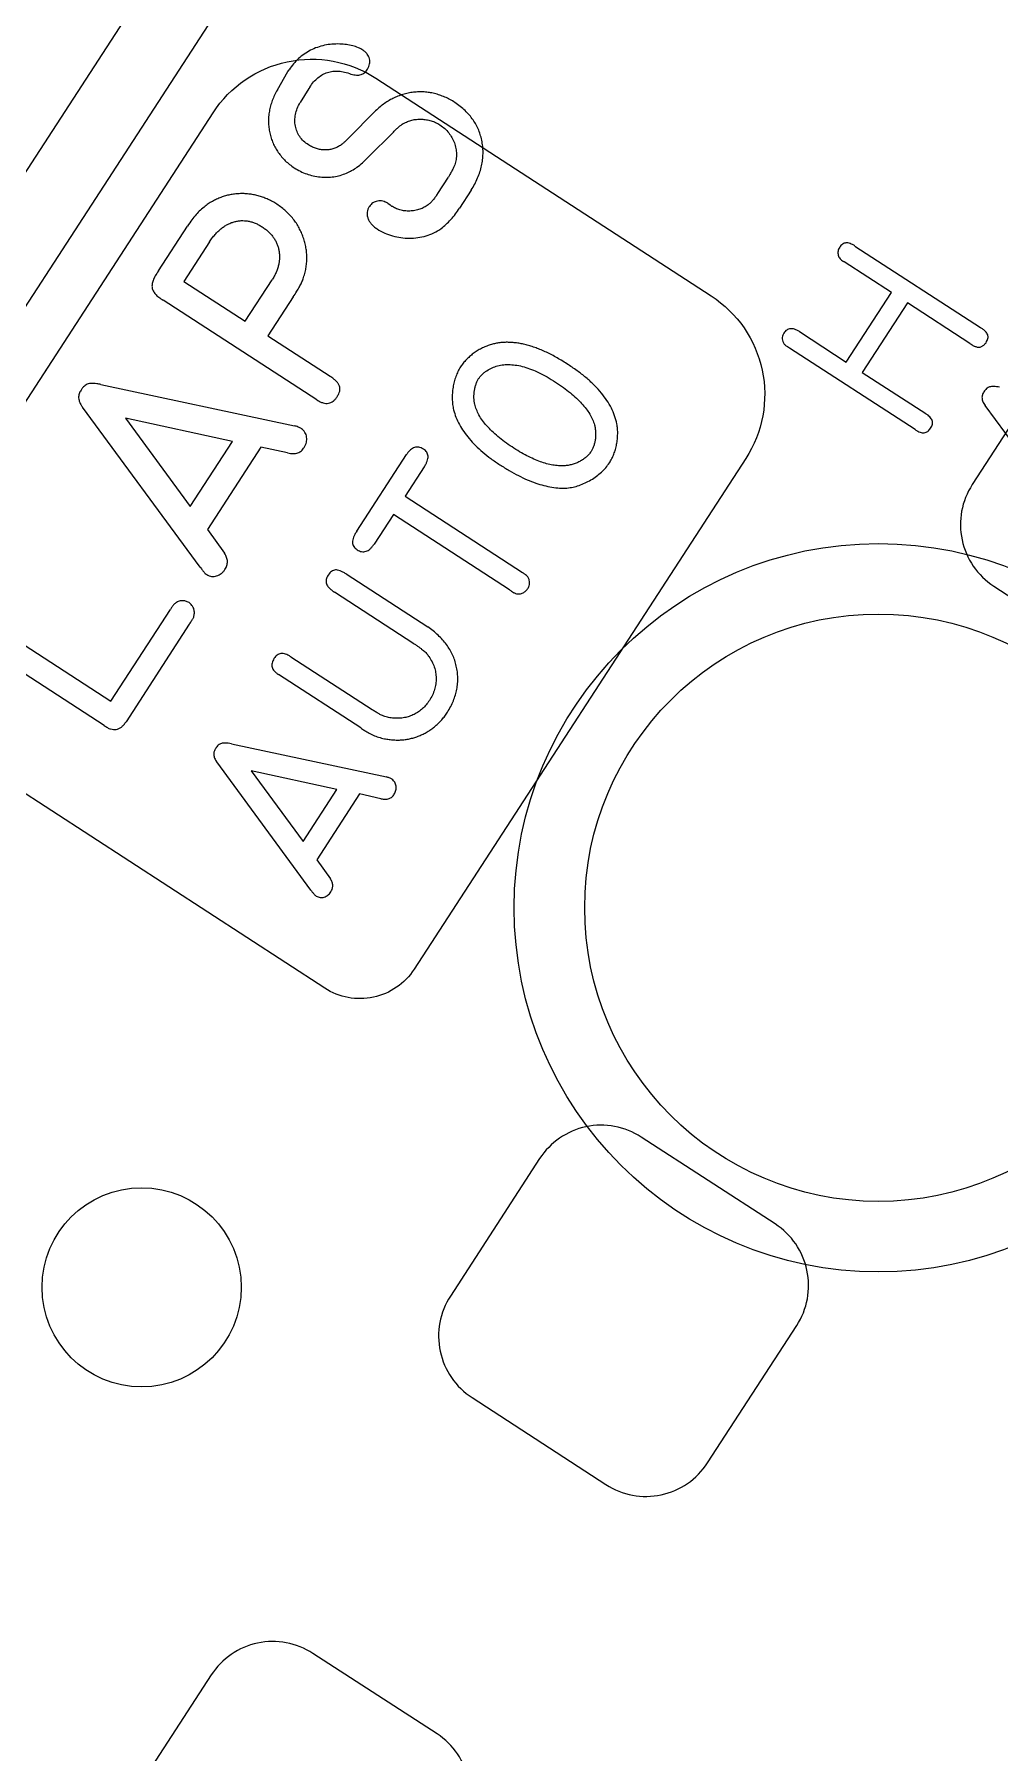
# Model space of a CAD drawing. Header units: millimetres. Extents: x -219 to 14, y 168 to 388.
# Drawn here: x -126.39 to -105.52, y 279.26 to 316.41 of the extents above; entities that cross this region are included whole.
import ezdxf

# ---------------------------------------------------------------- set-up
doc = ezdxf.new("R2010")
doc.units = ezdxf.units.MM
doc.layers.get('0').update_dxf_attribs({"linetype": 'CONTINUOUS'})

msp = doc.modelspace()

# ---------------------------------------------------------------- linework, layer by layer
for p, q in [((-121.139, 315.218), (-120.909, 315.614)), ((-120.909, 315.614), (-120.885, 315.648)), ((-120.458, 315.244), (-120.645, 314.942)), ((-120.438, 315.274), (-120.458, 315.244)), ((-119.588, 314.185), (-119.038, 314.742)), ((-118.629, 314.303), (-119.181, 313.752)), ((-117.673, 312.975), (-117.442, 313.33)), ((-116.947, 313.046), (-117.198, 312.659)), ((-118.751, 312.761), (-118.703, 312.729)), ((-123.711, 311.298), (-123.082, 312.266)), ((-122.605, 311.931), (-123.161, 311.074)), ((-108.651, 311.838), (-105.936, 310.074)), ((-108.887, 311.498), (-108.897, 311.504)), ((-107.863, 310.833), (-108.887, 311.498)), ((-123.161, 311.074), (-121.832, 310.211)), ((-121.832, 310.211), (-121.253, 311.104)), ((-120.282, 308.51), (-123.608, 310.668)), ((-120.795, 310.738), (-121.343, 309.894)), ((-108.84, 309.329), (-107.863, 310.833)), ((-107.516, 310.608), (-108.493, 309.104)), ((-106.166, 309.731), (-107.516, 310.608)), ((-121.343, 309.894), (-120, 309.021)), ((-109.853, 309.987), (-108.84, 309.329)), ((-107.348, 307.868), (-110.069, 309.633)), ((-117.178, 309.226), (-117.178, 309.225)), ((-108.493, 309.104), (-107.123, 308.214)), ((-124.958, 308.846), (-120.769, 307.952)), ((-116.787, 308.972), (-116.787, 308.971)), ((-103.806, 305.624), (-105.839, 308.392)), ((-122.811, 304.897), (-125.353, 308.357)), ((-121.493, 307.492), (-122.652, 305.707)), ((-120.917, 307.364), (-121.493, 307.492)), ((-119.424, 305.67), (-118.345, 307.331)), ((-117.963, 307.064), (-118.377, 306.426)), ((-118.377, 306.426), (-115.842, 304.78)), ((-118.631, 306.035), (-119.048, 305.392)), ((-116.12, 304.404), (-118.631, 306.035)), ((-122.652, 305.707), (-122.282, 305.196)), ((-119.653, 304.749), (-117.889, 303.602)), ((-118.186, 303.24), (-119.907, 304.356)), ((-127.999, 304.112), (-124.739, 301.996)), ((-124.739, 301.996), (-123.449, 303.982)), ((-124.88, 301.47), (-128.281, 303.678)), ((-123.042, 303.66), (-124.41, 301.552)), ((-120.851, 302.957), (-119.091, 301.815)), ((-119.336, 301.417), (-121.114, 302.571)), ((-122.133, 301.074), (-118.781, 300.358)), ((-120.415, 297.914), (-122.448, 300.683)), ((-119.361, 299.991), (-120.288, 298.563)), ((-118.9, 299.888), (-119.361, 299.991)), ((-120.288, 298.563), (-119.992, 298.154))]:
    msp.add_line(p, q)
for points in [[(-68.916, 253.003), (-51.637, 279.616, 0.414214), (-51.861, 280.67), (-60.542, 286.307, -0.414214), (-62.036, 293.334), (-48.626, 313.987, -0.334226), (-42.887, 316.081), (-25.874, 310.906, -0.128396), (-23.687, 309.562), (-1.478, 286.414, 0.524399), (-0.24, 286.614), (14.326, 317.158, 0.376373), (14.053, 318.126), (-5.672, 330.933, -0.404795), (-6.66, 335.239, 0.404795), (-6.897, 336.272), (-86.68, 388.075, 0.414214), (-87.734, 387.851), (-99.007, 370.489, 0.414214), (-98.783, 369.435), (-97.025, 368.294, -0.414214), (-95.531, 361.266), (-163.24, 256.987, 0.414214)], [(-160.595, 258.147), (-81.059, 380.64, -0.414214), (-78.863, 381.107), (-32.262, 350.849)]]:
    msp.add_lwpolyline(points, format="xyb")
for points in [[(-120.114, 295.791), (-129.391, 301.815, -0.414214), (-129.765, 303.572), (-122.526, 314.72, -0.414214), (-119.012, 315.468), (-111.759, 310.758, -0.414214), (-111.012, 307.244), (-118.182, 296.202, -0.414214)], [(-97.931, 307.578, 0.414214), (-98.398, 309.774), (-101.082, 311.517, 0.414214), (-103.278, 311.05), (-106.116, 306.68, 0.414214), (-105.649, 304.484), (-102.965, 302.741, 0.414214), (-100.769, 303.208)], [(-114.035, 285.059, 0.414214), (-111.839, 285.526), (-109.91, 288.497, 0.414214), (-110.377, 290.693), (-113.272, 292.573, 0.414214), (-115.468, 292.106), (-117.397, 289.135, 0.414214), (-116.93, 286.939)], [(-117.221, 277.471, 0.414214), (-117.687, 279.667), (-120.371, 281.409, 0.414214), (-122.567, 280.943), (-125.92, 275.779, 0.414214), (-125.453, 273.583), (-122.769, 271.84, 0.414214), (-120.574, 272.307)]]:
    msp.add_lwpolyline(points, format="xyb", close=True)
for points in [[(-124.424, 308.118), (-123.021, 306.209), (-122.109, 307.613)], [(-121.706, 300.491), (-120.583, 298.964), (-119.854, 300.088)]]:
    msp.add_lwpolyline(points, close=True)
for centre, radius in [((-108.145, 297.531), 7.874), ((-108.145, 297.531), 6.35), ((-124.073, 289.324), 2.153), ((-124.073, 289.324), 2.153)]:
    msp.add_circle(centre, radius)
for points, knots in [([(-119.79, 316.206), (-119.846, 316.206), (-119.957, 316.207), (-120.12, 316.182), (-120.275, 316.137), (-120.422, 316.073), (-120.559, 315.99), (-120.683, 315.892), (-120.794, 315.778), (-120.855, 315.692), (-120.885, 315.648)], [0, 0, 0, 0, 0.131003, 0.257622, 0.382066, 0.507094, 0.631272, 0.753387, 0.87528, 1, 1, 1, 1]), ([(-119.288, 316.074), (-119.321, 316.093), (-119.391, 316.132), (-119.513, 316.169), (-119.648, 316.197), (-119.742, 316.203), (-119.79, 316.206)], [0, 0, 0, 0, 0.214499, 0.459554, 0.724968, 1, 1, 1, 1]), ([(-119.189, 315.664), (-119.179, 315.682), (-119.159, 315.716), (-119.142, 315.773), (-119.138, 315.83), (-119.146, 315.887), (-119.164, 315.941), (-119.196, 315.991), (-119.237, 316.037), (-119.271, 316.061), (-119.288, 316.074)], [0, 0, 0, 0, 0.13088, 0.253124, 0.37161, 0.491676, 0.612369, 0.734709, 0.86264, 1, 1, 1, 1]), ([(-120.438, 315.274), (-120.411, 315.312), (-120.36, 315.386), (-120.266, 315.477), (-120.165, 315.548), (-120.055, 315.596), (-119.937, 315.619), (-119.812, 315.622), (-119.68, 315.602), (-119.593, 315.572), (-119.547, 315.557)], [0, 0, 0, 0, 0.136644, 0.262932, 0.380987, 0.495106, 0.610496, 0.730734, 0.859322, 1, 1, 1, 1]), ([(-119.547, 315.557), (-119.527, 315.552), (-119.488, 315.541), (-119.431, 315.533), (-119.379, 315.534), (-119.331, 315.543), (-119.288, 315.561), (-119.249, 315.586), (-119.215, 315.622), (-119.198, 315.649), (-119.189, 315.664)], [0, 0, 0, 0, 0.154021, 0.293256, 0.417897, 0.536847, 0.646879, 0.75929, 0.876961, 1, 1, 1, 1]), ([(-121.139, 315.218), (-121.16, 315.179), (-121.2, 315.104), (-121.249, 314.986), (-121.287, 314.869), (-121.314, 314.752), (-121.329, 314.635), (-121.331, 314.518), (-121.324, 314.401), (-121.304, 314.285), (-121.274, 314.171), (-121.233, 314.062), (-121.181, 313.959), (-121.121, 313.86), (-121.048, 313.768), (-120.968, 313.68), (-120.875, 313.6), (-120.808, 313.551), (-120.774, 313.527)], [0, 0, 0, 0, 0.0683814, 0.1342326, 0.198524, 0.2606935, 0.3219991, 0.3830705, 0.4438973, 0.5056688, 0.5670796, 0.6275874, 0.6873682, 0.747729, 0.8083504, 0.870166, 0.934001, 1, 1, 1, 1]), ([(-117.3, 314.943), (-117.336, 314.964), (-117.407, 315.007), (-117.517, 315.06), (-117.628, 315.102), (-117.74, 315.137), (-117.853, 315.157), (-117.967, 315.171), (-118.083, 315.172), (-118.198, 315.164), (-118.313, 315.145), (-118.425, 315.118), (-118.535, 315.079), (-118.642, 315.032), (-118.746, 314.973), (-118.847, 314.906), (-118.945, 314.829), (-119.007, 314.771), (-119.038, 314.742)], [0, 0, 0, 0, 0.0659948, 0.1302618, 0.1926762, 0.254053, 0.3141514, 0.3745575, 0.4352648, 0.4962097, 0.5574126, 0.6181872, 0.6790314, 0.7407757, 0.8031316, 0.8667687, 0.9323776, 1, 1, 1, 1]), ([(-120.467, 314.024), (-120.503, 314.051), (-120.574, 314.102), (-120.657, 314.201), (-120.719, 314.31), (-120.753, 314.431), (-120.766, 314.557), (-120.75, 314.686), (-120.712, 314.817), (-120.668, 314.9), (-120.645, 314.942)], [0, 0, 0, 0, 0.129699, 0.250963, 0.369076, 0.488549, 0.609183, 0.731673, 0.861054, 1, 1, 1, 1]), ([(-116.947, 313.046), (-116.921, 313.09), (-116.871, 313.175), (-116.809, 313.307), (-116.759, 313.439), (-116.723, 313.571), (-116.701, 313.702), (-116.69, 313.833), (-116.694, 313.964), (-116.712, 314.093), (-116.741, 314.22), (-116.784, 314.342), (-116.838, 314.457), (-116.907, 314.566), (-116.986, 314.67), (-117.079, 314.767), (-117.183, 314.86), (-117.261, 314.915), (-117.3, 314.943)], [0, 0, 0, 0, 0.070174, 0.1378, 0.202503, 0.265936, 0.327039, 0.387659, 0.447782, 0.508464, 0.568977, 0.627924, 0.687027, 0.746353, 0.806335, 0.868473, 0.932872, 1, 1, 1, 1]), ([(-118.629, 314.303), (-118.609, 314.323), (-118.572, 314.361), (-118.517, 314.412), (-118.467, 314.452), (-118.433, 314.475), (-118.417, 314.485)], [0, 0, 0, 0, 0.3024107, 0.5681226, 0.8006313, 1, 1, 1, 1]), ([(-118.417, 314.485), (-118.387, 314.5), (-118.327, 314.531), (-118.229, 314.563), (-118.127, 314.579), (-118.022, 314.583), (-117.917, 314.572), (-117.814, 314.549), (-117.715, 314.511), (-117.654, 314.475), (-117.623, 314.457)], [0, 0, 0, 0, 0.12257, 0.244174, 0.366966, 0.493233, 0.620313, 0.746003, 0.871694, 1, 1, 1, 1]), ([(-117.623, 314.457), (-117.588, 314.432), (-117.519, 314.381), (-117.433, 314.287), (-117.362, 314.183), (-117.31, 314.069), (-117.276, 313.95), (-117.264, 313.83), (-117.271, 313.71), (-117.293, 313.633), (-117.304, 313.594)], [0, 0, 0, 0, 0.131369, 0.258837, 0.384038, 0.511975, 0.637825, 0.758189, 0.87814, 1, 1, 1, 1]), ([(-119.777, 314.012), (-119.803, 313.997), (-119.853, 313.967), (-119.937, 313.936), (-120.024, 313.918), (-120.115, 313.913), (-120.207, 313.921), (-120.296, 313.943), (-120.384, 313.975), (-120.439, 314.007), (-120.467, 314.024)], [0, 0, 0, 0, 0.121612, 0.242447, 0.362945, 0.488851, 0.614853, 0.740468, 0.867254, 1, 1, 1, 1]), ([(-119.588, 314.185), (-119.606, 314.167), (-119.64, 314.132), (-119.689, 314.084), (-119.734, 314.045), (-119.764, 314.022), (-119.777, 314.012)], [0, 0, 0, 0, 0.302919, 0.569251, 0.801778, 1, 1, 1, 1]), ([(-119.645, 313.414), (-119.607, 313.432), (-119.528, 313.468), (-119.412, 313.543), (-119.295, 313.639), (-119.22, 313.713), (-119.181, 313.752)], [0, 0, 0, 0, 0.216027, 0.452166, 0.713427, 1, 1, 1, 1]), ([(-117.304, 313.594), (-117.313, 313.575), (-117.332, 313.53), (-117.368, 313.461), (-117.403, 313.392), (-117.43, 313.349), (-117.442, 313.33)], [0, 0, 0, 0, 0.212682, 0.493091, 0.776251, 1, 1, 1, 1]), ([(-120.774, 313.527), (-120.73, 313.501), (-120.644, 313.451), (-120.506, 313.393), (-120.362, 313.353), (-120.214, 313.329), (-120.066, 313.323), (-119.92, 313.334), (-119.779, 313.362), (-119.689, 313.397), (-119.645, 313.414)], [0, 0, 0, 0, 0.127451, 0.254033, 0.379918, 0.507431, 0.633941, 0.756921, 0.878241, 1, 1, 1, 1]), ([(-121.147, 312.741), (-121.178, 312.76), (-121.239, 312.799), (-121.336, 312.845), (-121.432, 312.887), (-121.531, 312.918), (-121.63, 312.945), (-121.732, 312.96), (-121.834, 312.971), (-121.937, 312.971), (-122.039, 312.965), (-122.14, 312.951), (-122.238, 312.93), (-122.335, 312.899), (-122.429, 312.862), (-122.521, 312.816), (-122.612, 312.764), (-122.669, 312.723), (-122.698, 312.702)], [0, 0, 0, 0, 0.066387, 0.13068, 0.194288, 0.256552, 0.318704, 0.380335, 0.4419, 0.504337, 0.566835, 0.627495, 0.688435, 0.749641, 0.810544, 0.872535, 0.935755, 1, 1, 1, 1]), ([(-117.673, 312.975), (-117.689, 312.95), (-117.718, 312.904), (-117.766, 312.841), (-117.809, 312.789), (-117.84, 312.76), (-117.854, 312.747)], [0, 0, 0, 0, 0.30469, 0.56826, 0.801829, 1, 1, 1, 1]), ([(-122.698, 312.702), (-122.733, 312.674), (-122.803, 312.617), (-122.9, 312.519), (-122.992, 312.401), (-123.05, 312.313), (-123.082, 312.266)], [0, 0, 0, 0, 0.233429, 0.461202, 0.708246, 1, 1, 1, 1]), ([(-120.581, 311.13), (-120.569, 311.168), (-120.545, 311.242), (-120.52, 311.354), (-120.505, 311.467), (-120.499, 311.579), (-120.505, 311.69), (-120.519, 311.802), (-120.542, 311.912), (-120.576, 312.022), (-120.619, 312.129), (-120.669, 312.232), (-120.727, 312.33), (-120.795, 312.423), (-120.871, 312.51), (-120.955, 312.593), (-121.046, 312.671), (-121.113, 312.718), (-121.147, 312.741)], [0, 0, 0, 0, 0.063812, 0.126203, 0.18775, 0.248413, 0.308698, 0.369177, 0.430621, 0.493096, 0.555841, 0.617552, 0.679581, 0.741648, 0.804235, 0.867923, 0.933075, 1, 1, 1, 1]), ([(-119.15, 312.693), (-119.161, 312.673), (-119.183, 312.634), (-119.198, 312.569), (-119.199, 312.504), (-119.183, 312.438), (-119.152, 312.374), (-119.109, 312.313), (-119.052, 312.257), (-119.007, 312.225), (-118.983, 312.208)], [0, 0, 0, 0, 0.118909, 0.232606, 0.342759, 0.45914, 0.581235, 0.710433, 0.847594, 1, 1, 1, 1]), ([(-118.751, 312.761), (-118.769, 312.771), (-118.804, 312.79), (-118.86, 312.81), (-118.917, 312.816), (-118.973, 312.812), (-119.025, 312.797), (-119.074, 312.773), (-119.116, 312.738), (-119.139, 312.708), (-119.15, 312.693)], [0, 0, 0, 0, 0.138166, 0.267374, 0.391592, 0.514994, 0.635999, 0.752353, 0.874042, 1, 1, 1, 1]), ([(-118.653, 312.69), (-118.659, 312.694), (-118.676, 312.706), (-118.692, 312.72), (-118.703, 312.729)], [0, 0, 0, 0, 0.337311, 1, 1, 1, 1]), ([(-117.854, 312.747), (-117.883, 312.726), (-117.939, 312.685), (-118.035, 312.639), (-118.139, 312.609), (-118.247, 312.594), (-118.357, 312.593), (-118.462, 312.608), (-118.562, 312.64), (-118.623, 312.673), (-118.653, 312.69)], [0, 0, 0, 0, 0.1239477, 0.2469042, 0.3727125, 0.5027178, 0.6326053, 0.7573672, 0.8785755, 1, 1, 1, 1]), ([(-117.597, 312.214), (-117.562, 312.244), (-117.489, 312.306), (-117.386, 312.412), (-117.286, 312.53), (-117.228, 312.616), (-117.198, 312.659)], [0, 0, 0, 0, 0.229679, 0.479398, 0.739657, 1, 1, 1, 1]), ([(-122.605, 311.931), (-122.586, 311.958), (-122.548, 312.012), (-122.487, 312.086), (-122.425, 312.153), (-122.359, 312.21), (-122.292, 312.262), (-122.221, 312.304), (-122.149, 312.337), (-122.074, 312.363), (-121.998, 312.379), (-121.922, 312.389), (-121.846, 312.387), (-121.769, 312.379), (-121.693, 312.359), (-121.616, 312.333), (-121.539, 312.296), (-121.489, 312.267), (-121.464, 312.252)], [0, 0, 0, 0, 0.075225, 0.14701, 0.214898, 0.280258, 0.343138, 0.403888, 0.463927, 0.52242, 0.580489, 0.637187, 0.694459, 0.751777, 0.81027, 0.870392, 0.933887, 1, 1, 1, 1]), ([(-121.464, 312.252), (-121.44, 312.235), (-121.393, 312.201), (-121.328, 312.146), (-121.272, 312.086), (-121.222, 312.024), (-121.181, 311.957), (-121.148, 311.888), (-121.121, 311.815), (-121.104, 311.739), (-121.093, 311.661), (-121.091, 311.582), (-121.098, 311.503), (-121.113, 311.424), (-121.135, 311.344), (-121.166, 311.263), (-121.205, 311.183), (-121.236, 311.131), (-121.253, 311.104)], [0, 0, 0, 0, 0.0674067, 0.1321446, 0.1949625, 0.2553402, 0.3141459, 0.37279, 0.4314758, 0.4912419, 0.5511616, 0.6108457, 0.6710507, 0.732084, 0.7951936, 0.8608845, 0.9287258, 1, 1, 1, 1]), ([(-118.983, 312.208), (-118.929, 312.176), (-118.822, 312.115), (-118.648, 312.053), (-118.469, 312.014), (-118.285, 312.002), (-118.101, 312.014), (-117.924, 312.055), (-117.753, 312.119), (-117.649, 312.182), (-117.597, 312.214)], [0, 0, 0, 0, 0.1272533, 0.2523472, 0.3760957, 0.5028116, 0.6283697, 0.7517427, 0.8746532, 1, 1, 1, 1]), ([(-108.982, 311.81), (-108.99, 311.796), (-109.005, 311.769), (-109.018, 311.726), (-109.022, 311.682), (-109.015, 311.639), (-108.999, 311.598), (-108.975, 311.561), (-108.94, 311.528), (-108.912, 311.512), (-108.897, 311.504)], [0, 0, 0, 0, 0.1321598, 0.2526485, 0.3713113, 0.4917786, 0.6119256, 0.7327549, 0.8594573, 1, 1, 1, 1]), ([(-108.651, 311.838), (-108.669, 311.849), (-108.703, 311.87), (-108.753, 311.892), (-108.801, 311.905), (-108.846, 311.908), (-108.887, 311.898), (-108.923, 311.879), (-108.957, 311.849), (-108.973, 311.823), (-108.982, 311.81)], [0, 0, 0, 0, 0.163541, 0.307274, 0.434306, 0.548884, 0.653704, 0.759488, 0.873096, 1, 1, 1, 1]), ([(-123.711, 311.298), (-123.735, 311.262), (-123.778, 311.198), (-123.824, 311.101), (-123.849, 311.014), (-123.851, 310.934), (-123.823, 310.861), (-123.774, 310.793), (-123.701, 310.727), (-123.641, 310.689), (-123.608, 310.668)], [0, 0, 0, 0, 0.166366, 0.305006, 0.421258, 0.519485, 0.61456, 0.722085, 0.849158, 1, 1, 1, 1]), ([(-120.795, 310.738), (-120.769, 310.778), (-120.723, 310.849), (-120.663, 310.951), (-120.616, 311.041), (-120.592, 311.101), (-120.581, 311.13)], [0, 0, 0, 0, 0.31851, 0.568702, 0.787734, 1, 1, 1, 1]), ([(-110.187, 309.954), (-110.198, 309.933), (-110.218, 309.895), (-110.227, 309.832), (-110.215, 309.771), (-110.193, 309.737), (-110.181, 309.719)], [0, 0, 0, 0, 0.275603, 0.514811, 0.74911, 1, 1, 1, 1]), ([(-109.853, 309.987), (-109.871, 309.998), (-109.905, 310.018), (-109.956, 310.038), (-110.003, 310.05), (-110.048, 310.052), (-110.09, 310.042), (-110.127, 310.023), (-110.161, 309.992), (-110.178, 309.967), (-110.187, 309.954)], [0, 0, 0, 0, 0.1610737, 0.3051715, 0.4305372, 0.5440707, 0.6516268, 0.7600327, 0.8733235, 1, 1, 1, 1]), ([(-105.818, 309.748), (-105.809, 309.763), (-105.793, 309.791), (-105.776, 309.835), (-105.772, 309.878), (-105.78, 309.919), (-105.802, 309.959), (-105.834, 309.999), (-105.881, 310.037), (-105.916, 310.061), (-105.936, 310.074)], [0, 0, 0, 0, 0.128809, 0.242143, 0.346207, 0.445773, 0.553591, 0.678127, 0.826451, 1, 1, 1, 1]), ([(-116.535, 309.703), (-116.568, 309.691), (-116.633, 309.668), (-116.728, 309.623), (-116.818, 309.572), (-116.904, 309.514), (-116.984, 309.449), (-117.056, 309.38), (-117.122, 309.306), (-117.159, 309.252), (-117.178, 309.225)], [0, 0, 0, 0, 0.128897, 0.256024, 0.383031, 0.510763, 0.636864, 0.759967, 0.880017, 1, 1, 1, 1]), ([(-114.848, 309.271), (-114.889, 309.297), (-114.968, 309.348), (-115.088, 309.419), (-115.206, 309.483), (-115.321, 309.541), (-115.434, 309.591), (-115.545, 309.634), (-115.654, 309.672), (-115.761, 309.702), (-115.865, 309.726), (-115.967, 309.743), (-116.067, 309.753), (-116.165, 309.757), (-116.261, 309.754), (-116.355, 309.744), (-116.446, 309.728), (-116.505, 309.711), (-116.535, 309.703)], [0, 0, 0, 0, 0.080424, 0.157711, 0.231972, 0.303725, 0.372685, 0.438908, 0.502962, 0.564675, 0.624091, 0.681389, 0.737383, 0.791688, 0.84518, 0.897488, 0.948885, 1, 1, 1, 1]), ([(-110.181, 309.719), (-110.175, 309.713), (-110.163, 309.699), (-110.14, 309.68), (-110.108, 309.659), (-110.083, 309.643), (-110.069, 309.633)], [0, 0, 0, 0, 0.196022, 0.382191, 0.62472, 1, 1, 1, 1]), ([(-106.166, 309.731), (-106.15, 309.721), (-106.123, 309.704), (-106.09, 309.682), (-106.064, 309.669), (-106.048, 309.664), (-106.039, 309.662)], [0, 0, 0, 0, 0.398028, 0.64728, 0.818684, 1, 1, 1, 1]), ([(-106.039, 309.662), (-106.018, 309.656), (-105.978, 309.647), (-105.917, 309.66), (-105.861, 309.694), (-105.833, 309.729), (-105.818, 309.748)], [0, 0, 0, 0, 0.248744, 0.478059, 0.72074, 1, 1, 1, 1]), ([(-117.178, 309.226), (-117.197, 309.193), (-117.236, 309.126), (-117.282, 309.019), (-117.317, 308.904), (-117.343, 308.783), (-117.357, 308.659), (-117.36, 308.536), (-117.353, 308.414), (-117.338, 308.335), (-117.331, 308.295)], [0, 0, 0, 0, 0.1189, 0.238815, 0.363412, 0.491768, 0.621792, 0.748494, 0.874822, 1, 1, 1, 1]), ([(-116.787, 308.972), (-116.776, 308.988), (-116.753, 309.02), (-116.711, 309.063), (-116.665, 309.105), (-116.594, 309.155), (-116.501, 309.21), (-116.419, 309.236), (-116.378, 309.249)], [0, 0, 0, 0, 0.11376, 0.233218, 0.356799, 0.48809, 0.749531, 1, 1, 1, 1]), ([(-116.378, 309.249), (-116.334, 309.258), (-116.244, 309.275), (-116.104, 309.277), (-115.956, 309.262), (-115.802, 309.227), (-115.642, 309.172), (-115.475, 309.098), (-115.301, 309.007), (-115.186, 308.934), (-115.126, 308.896)], [0, 0, 0, 0, 0.1008649, 0.2051401, 0.3147537, 0.4327349, 0.5589265, 0.6946525, 0.8414737, 1, 1, 1, 1]), ([(-113.798, 307.994), (-113.813, 308.051), (-113.843, 308.168), (-113.916, 308.338), (-114.012, 308.503), (-114.134, 308.665), (-114.277, 308.824), (-114.446, 308.978), (-114.637, 309.13), (-114.776, 309.223), (-114.848, 309.271)], [0, 0, 0, 0, 0.104917, 0.212948, 0.325254, 0.443443, 0.569143, 0.703178, 0.846557, 1, 1, 1, 1]), ([(-124.958, 308.846), (-124.986, 308.851), (-125.038, 308.862), (-125.112, 308.869), (-125.174, 308.869), (-125.227, 308.858), (-125.273, 308.84), (-125.313, 308.809), (-125.351, 308.771), (-125.371, 308.739), (-125.382, 308.723)], [0, 0, 0, 0, 0.1781999, 0.3300286, 0.4591111, 0.5663002, 0.6645954, 0.7672897, 0.8782395, 1, 1, 1, 1]), ([(-119.848, 308.579), (-119.835, 308.6), (-119.81, 308.638), (-119.79, 308.699), (-119.783, 308.757), (-119.793, 308.813), (-119.822, 308.866), (-119.865, 308.919), (-119.927, 308.971), (-119.974, 309.004), (-120, 309.021)], [0, 0, 0, 0, 0.134158, 0.249005, 0.352783, 0.451535, 0.558004, 0.683286, 0.828158, 1, 1, 1, 1]), ([(-116.871, 308.416), (-116.876, 308.44), (-116.885, 308.486), (-116.891, 308.559), (-116.888, 308.633), (-116.88, 308.708), (-116.865, 308.782), (-116.845, 308.851), (-116.819, 308.914), (-116.797, 308.953), (-116.787, 308.971)], [0, 0, 0, 0, 0.1233618, 0.2497174, 0.3786496, 0.5115988, 0.6437699, 0.7690295, 0.8867656, 1, 1, 1, 1]), ([(-115.126, 308.896), (-115.069, 308.858), (-114.959, 308.784), (-114.807, 308.669), (-114.675, 308.554), (-114.561, 308.44), (-114.465, 308.324), (-114.385, 308.209), (-114.324, 308.091), (-114.296, 308.009), (-114.282, 307.969)], [0, 0, 0, 0, 0.161174, 0.309864, 0.446677, 0.572217, 0.688558, 0.797887, 0.901397, 1, 1, 1, 1]), ([(-105.524, 308.783), (-105.546, 308.788), (-105.588, 308.796), (-105.647, 308.802), (-105.697, 308.801), (-105.739, 308.793), (-105.776, 308.778), (-105.808, 308.754), (-105.838, 308.723), (-105.854, 308.698), (-105.863, 308.685)], [0, 0, 0, 0, 0.1782, 0.330029, 0.459111, 0.5663, 0.664595, 0.76729, 0.87824, 1, 1, 1, 1]), ([(-125.382, 308.723), (-125.391, 308.71), (-125.409, 308.684), (-125.427, 308.641), (-125.435, 308.597), (-125.436, 308.552), (-125.428, 308.505), (-125.412, 308.456), (-125.386, 308.406), (-125.364, 308.374), (-125.353, 308.357)], [0, 0, 0, 0, 0.1216, 0.234761, 0.346222, 0.458938, 0.577979, 0.706875, 0.847112, 1, 1, 1, 1]), ([(-120.282, 308.51), (-120.26, 308.497), (-120.218, 308.471), (-120.153, 308.446), (-120.092, 308.434), (-120.034, 308.437), (-119.98, 308.452), (-119.93, 308.481), (-119.885, 308.525), (-119.86, 308.56), (-119.848, 308.579)], [0, 0, 0, 0, 0.154019, 0.29141, 0.412809, 0.523599, 0.631833, 0.743852, 0.865353, 1, 1, 1, 1]), ([(-116.065, 307.494), (-116.119, 307.53), (-116.224, 307.601), (-116.369, 307.714), (-116.498, 307.829), (-116.61, 307.946), (-116.705, 308.064), (-116.78, 308.181), (-116.837, 308.298), (-116.86, 308.378), (-116.871, 308.416)], [0, 0, 0, 0, 0.156125, 0.302877, 0.440322, 0.56978, 0.690666, 0.801587, 0.904038, 1, 1, 1, 1]), ([(-105.863, 308.685), (-105.87, 308.674), (-105.885, 308.654), (-105.899, 308.62), (-105.906, 308.584), (-105.906, 308.548), (-105.9, 308.51), (-105.887, 308.471), (-105.866, 308.431), (-105.848, 308.406), (-105.839, 308.392)], [0, 0, 0, 0, 0.1216, 0.234761, 0.346222, 0.458938, 0.577979, 0.706875, 0.847112, 1, 1, 1, 1]), ([(-117.331, 308.295), (-117.314, 308.241), (-117.281, 308.132), (-117.204, 307.975), (-117.109, 307.82), (-116.991, 307.669), (-116.853, 307.522), (-116.697, 307.377), (-116.521, 307.238), (-116.394, 307.152), (-116.329, 307.108)], [0, 0, 0, 0, 0.105705, 0.215134, 0.329018, 0.449631, 0.576639, 0.710541, 0.851416, 1, 1, 1, 1]), ([(-113.96, 307.15), (-113.942, 307.18), (-113.906, 307.24), (-113.864, 307.339), (-113.827, 307.442), (-113.803, 307.551), (-113.785, 307.662), (-113.78, 307.774), (-113.782, 307.885), (-113.793, 307.957), (-113.798, 307.994)], [0, 0, 0, 0, 0.118981, 0.240318, 0.364646, 0.49276, 0.622125, 0.749523, 0.874592, 1, 1, 1, 1]), ([(-107.017, 307.902), (-107.008, 307.916), (-106.991, 307.941), (-106.977, 307.983), (-106.974, 308.025), (-106.982, 308.066), (-107.001, 308.105), (-107.032, 308.144), (-107.073, 308.181), (-107.105, 308.203), (-107.123, 308.214)], [0, 0, 0, 0, 0.127294, 0.24078, 0.346965, 0.452181, 0.563496, 0.691718, 0.835995, 1, 1, 1, 1]), ([(-120.618, 307.888), (-120.629, 307.894), (-120.652, 307.907), (-120.69, 307.925), (-120.73, 307.94), (-120.756, 307.948), (-120.769, 307.952)], [0, 0, 0, 0, 0.225997, 0.491418, 0.766256, 1, 1, 1, 1]), ([(-120.558, 307.485), (-120.548, 307.502), (-120.527, 307.537), (-120.51, 307.593), (-120.501, 307.65), (-120.504, 307.706), (-120.517, 307.761), (-120.54, 307.81), (-120.574, 307.854), (-120.603, 307.877), (-120.618, 307.888)], [0, 0, 0, 0, 0.134406, 0.263812, 0.388741, 0.514081, 0.63611, 0.756416, 0.874147, 1, 1, 1, 1]), ([(-114.282, 307.969), (-114.277, 307.945), (-114.266, 307.896), (-114.258, 307.82), (-114.257, 307.743), (-114.263, 307.666), (-114.277, 307.591), (-114.296, 307.52), (-114.323, 307.454), (-114.346, 307.414), (-114.358, 307.394)], [0, 0, 0, 0, 0.125983, 0.2526, 0.38207, 0.513681, 0.642442, 0.765615, 0.88507, 1, 1, 1, 1]), ([(-107.348, 307.868), (-107.331, 307.856), (-107.298, 307.834), (-107.246, 307.813), (-107.199, 307.8), (-107.155, 307.799), (-107.114, 307.809), (-107.076, 307.83), (-107.043, 307.861), (-107.026, 307.888), (-107.017, 307.902)], [0, 0, 0, 0, 0.162575, 0.305328, 0.431169, 0.542154, 0.647528, 0.756058, 0.870121, 1, 1, 1, 1]), ([(-120.917, 307.364), (-120.896, 307.359), (-120.857, 307.351), (-120.799, 307.349), (-120.746, 307.352), (-120.698, 307.365), (-120.654, 307.383), (-120.616, 307.409), (-120.584, 307.444), (-120.567, 307.471), (-120.558, 307.485)], [0, 0, 0, 0, 0.155712, 0.294933, 0.423708, 0.54252, 0.656478, 0.767676, 0.879718, 1, 1, 1, 1]), ([(-117.982, 307.448), (-117.998, 307.457), (-118.029, 307.476), (-118.079, 307.49), (-118.128, 307.494), (-118.175, 307.484), (-118.221, 307.463), (-118.265, 307.43), (-118.307, 307.386), (-118.332, 307.35), (-118.345, 307.331)], [0, 0, 0, 0, 0.130829, 0.247349, 0.357249, 0.465448, 0.577582, 0.702496, 0.841047, 1, 1, 1, 1]), ([(-117.963, 307.064), (-117.95, 307.085), (-117.925, 307.124), (-117.899, 307.183), (-117.882, 307.238), (-117.879, 307.29), (-117.887, 307.337), (-117.908, 307.38), (-117.939, 307.418), (-117.967, 307.438), (-117.982, 307.448)], [0, 0, 0, 0, 0.168067, 0.313873, 0.443459, 0.557405, 0.664641, 0.767971, 0.878026, 1, 1, 1, 1]), ([(-114.937, 307.087), (-114.978, 307.086), (-115.061, 307.084), (-115.188, 307.101), (-115.32, 307.13), (-115.456, 307.174), (-115.598, 307.232), (-115.748, 307.305), (-115.905, 307.392), (-116.011, 307.459), (-116.065, 307.494)], [0, 0, 0, 0, 0.100044, 0.204357, 0.314658, 0.431428, 0.557026, 0.692898, 0.840874, 1, 1, 1, 1]), ([(-114.358, 307.394), (-114.373, 307.373), (-114.404, 307.329), (-114.462, 307.274), (-114.527, 307.222), (-114.601, 307.178), (-114.68, 307.141), (-114.763, 307.113), (-114.849, 307.094), (-114.908, 307.089), (-114.937, 307.087)], [0, 0, 0, 0, 0.116304, 0.233863, 0.354988, 0.482525, 0.612268, 0.740399, 0.869415, 1, 1, 1, 1]), ([(-116.329, 307.108), (-116.262, 307.066), (-116.131, 306.983), (-115.934, 306.876), (-115.742, 306.785), (-115.557, 306.713), (-115.379, 306.658), (-115.206, 306.622), (-115.04, 306.601), (-114.931, 306.603), (-114.878, 306.604)], [0, 0, 0, 0, 0.153124, 0.297158, 0.432037, 0.559346, 0.678717, 0.790963, 0.898004, 1, 1, 1, 1]), ([(-114.878, 306.604), (-114.834, 306.61), (-114.745, 306.622), (-114.615, 306.661), (-114.485, 306.713), (-114.359, 306.779), (-114.24, 306.857), (-114.133, 306.946), (-114.038, 307.042), (-113.986, 307.114), (-113.96, 307.15)], [0, 0, 0, 0, 0.1211132, 0.2439628, 0.3699813, 0.5011049, 0.6322626, 0.757497, 0.8801306, 1, 1, 1, 1]), ([(-119.424, 305.67), (-119.438, 305.648), (-119.465, 305.606), (-119.493, 305.543), (-119.51, 305.485), (-119.517, 305.432), (-119.509, 305.383), (-119.49, 305.339), (-119.458, 305.301), (-119.43, 305.282), (-119.415, 305.271)], [0, 0, 0, 0, 0.174047, 0.323777, 0.455577, 0.569309, 0.675346, 0.776885, 0.882429, 1, 1, 1, 1]), ([(-119.415, 305.271), (-119.399, 305.262), (-119.368, 305.243), (-119.318, 305.23), (-119.269, 305.224), (-119.221, 305.236), (-119.174, 305.256), (-119.13, 305.291), (-119.087, 305.336), (-119.062, 305.372), (-119.048, 305.392)], [0, 0, 0, 0, 0.129367, 0.244583, 0.353255, 0.461557, 0.575019, 0.700289, 0.84096, 1, 1, 1, 1]), ([(-122.273, 304.843), (-122.264, 304.857), (-122.247, 304.884), (-122.231, 304.928), (-122.22, 304.972), (-122.217, 305.016), (-122.222, 305.061), (-122.235, 305.106), (-122.254, 305.152), (-122.273, 305.181), (-122.282, 305.196)], [0, 0, 0, 0, 0.130338, 0.252182, 0.370626, 0.488416, 0.604093, 0.72711, 0.858039, 1, 1, 1, 1]), ([(-122.811, 304.897), (-122.801, 304.884), (-122.784, 304.861), (-122.762, 304.828), (-122.74, 304.805), (-122.721, 304.78), (-122.697, 304.756), (-122.676, 304.741), (-122.666, 304.734)], [0, 0, 0, 0, 0.220157, 0.39487, 0.541435, 0.649468, 0.826608, 1, 1, 1, 1]), ([(-122.666, 304.734), (-122.649, 304.725), (-122.615, 304.707), (-122.561, 304.693), (-122.506, 304.693), (-122.452, 304.703), (-122.399, 304.724), (-122.352, 304.756), (-122.308, 304.794), (-122.285, 304.826), (-122.273, 304.843)], [0, 0, 0, 0, 0.1279876, 0.249904, 0.3681803, 0.4900967, 0.6153219, 0.7392052, 0.8657176, 1, 1, 1, 1]), ([(-120.038, 304.723), (-120.048, 304.707), (-120.067, 304.677), (-120.083, 304.628), (-120.088, 304.58), (-120.079, 304.533), (-120.056, 304.488), (-120.018, 304.444), (-119.969, 304.398), (-119.929, 304.371), (-119.907, 304.356)], [0, 0, 0, 0, 0.126242, 0.2379, 0.341691, 0.442465, 0.551477, 0.677983, 0.826326, 1, 1, 1, 1]), ([(-119.653, 304.749), (-119.676, 304.762), (-119.717, 304.788), (-119.778, 304.817), (-119.834, 304.833), (-119.884, 304.837), (-119.929, 304.825), (-119.971, 304.804), (-120.008, 304.769), (-120.028, 304.739), (-120.038, 304.723)], [0, 0, 0, 0, 0.175634, 0.3279, 0.453405, 0.561199, 0.659972, 0.761159, 0.873011, 1, 1, 1, 1]), ([(-115.715, 304.67), (-115.721, 304.678), (-115.733, 304.695), (-115.757, 304.721), (-115.794, 304.749), (-115.824, 304.768), (-115.842, 304.78)], [0, 0, 0, 0, 0.180688, 0.369676, 0.62249, 1, 1, 1, 1]), ([(-115.728, 304.427), (-115.717, 304.447), (-115.695, 304.486), (-115.683, 304.55), (-115.688, 304.613), (-115.706, 304.651), (-115.715, 304.67)], [0, 0, 0, 0, 0.271625, 0.513707, 0.751405, 1, 1, 1, 1]), ([(-116.12, 304.404), (-116.103, 304.393), (-116.075, 304.374), (-116.039, 304.351), (-116.012, 304.336), (-115.995, 304.328), (-115.987, 304.324)], [0, 0, 0, 0, 0.401467, 0.649783, 0.824414, 1, 1, 1, 1]), ([(-115.987, 304.324), (-115.976, 304.321), (-115.953, 304.315), (-115.917, 304.314), (-115.881, 304.318), (-115.845, 304.33), (-115.811, 304.347), (-115.78, 304.369), (-115.751, 304.395), (-115.736, 304.416), (-115.728, 304.427)], [0, 0, 0, 0, 0.120075, 0.238469, 0.3575, 0.484643, 0.612941, 0.740114, 0.867525, 1, 1, 1, 1]), ([(-123.348, 304.111), (-123.356, 304.105), (-123.372, 304.092), (-123.394, 304.065), (-123.42, 304.029), (-123.438, 304), (-123.449, 303.982)], [0, 0, 0, 0, 0.187553, 0.376242, 0.625932, 1, 1, 1, 1]), ([(-123.049, 304.129), (-123.073, 304.141), (-123.121, 304.166), (-123.203, 304.171), (-123.283, 304.157), (-123.327, 304.126), (-123.348, 304.111)], [0, 0, 0, 0, 0.251389, 0.506278, 0.756676, 1, 1, 1, 1]), ([(-122.941, 303.839), (-122.937, 303.867), (-122.927, 303.922), (-122.944, 304.002), (-122.985, 304.074), (-123.027, 304.11), (-123.049, 304.129)], [0, 0, 0, 0, 0.259647, 0.500227, 0.736166, 1, 1, 1, 1]), ([(-123.042, 303.66), (-123.032, 303.675), (-123.014, 303.702), (-122.99, 303.739), (-122.972, 303.766), (-122.958, 303.791), (-122.946, 303.813), (-122.943, 303.831), (-122.941, 303.839)], [0, 0, 0, 0, 0.26677, 0.47526, 0.63411, 0.738474, 0.883794, 1, 1, 1, 1]), ([(-117.461, 301.759), (-117.437, 301.799), (-117.389, 301.879), (-117.332, 302.004), (-117.289, 302.129), (-117.257, 302.254), (-117.24, 302.38), (-117.236, 302.506), (-117.245, 302.632), (-117.268, 302.758), (-117.303, 302.881), (-117.35, 303.001), (-117.411, 303.114), (-117.481, 303.224), (-117.566, 303.327), (-117.662, 303.425), (-117.77, 303.518), (-117.849, 303.574), (-117.889, 303.602)], [0, 0, 0, 0, 0.067184, 0.131443, 0.193692, 0.254383, 0.314039, 0.373348, 0.432588, 0.493204, 0.553929, 0.614277, 0.674678, 0.736126, 0.798412, 0.863214, 0.930107, 1, 1, 1, 1]), ([(-118.186, 303.24), (-118.165, 303.226), (-118.125, 303.2), (-118.071, 303.161), (-118.023, 303.127), (-117.97, 303.085), (-117.914, 303.033), (-117.88, 302.985), (-117.863, 302.961)], [0, 0, 0, 0, 0.176571, 0.331261, 0.468882, 0.587758, 0.799604, 1, 1, 1, 1]), ([(-121.212, 302.916), (-121.221, 302.901), (-121.239, 302.871), (-121.255, 302.824), (-121.26, 302.777), (-121.252, 302.732), (-121.235, 302.689), (-121.205, 302.647), (-121.164, 302.607), (-121.132, 302.584), (-121.114, 302.571)], [0, 0, 0, 0, 0.132883, 0.253155, 0.363593, 0.471632, 0.58413, 0.707529, 0.844945, 1, 1, 1, 1]), ([(-120.851, 302.957), (-120.87, 302.969), (-120.906, 302.991), (-120.96, 303.015), (-121.012, 303.028), (-121.061, 303.029), (-121.106, 303.018), (-121.145, 302.994), (-121.183, 302.961), (-121.202, 302.932), (-121.212, 302.916)], [0, 0, 0, 0, 0.160246, 0.301305, 0.426495, 0.540082, 0.645393, 0.753155, 0.868618, 1, 1, 1, 1]), ([(-117.863, 302.961), (-117.839, 302.925), (-117.793, 302.854), (-117.744, 302.738), (-117.714, 302.617), (-117.704, 302.494), (-117.712, 302.369), (-117.74, 302.247), (-117.784, 302.126), (-117.829, 302.051), (-117.852, 302.013)], [0, 0, 0, 0, 0.128008, 0.251583, 0.372956, 0.495252, 0.618288, 0.741521, 0.867983, 1, 1, 1, 1]), ([(-118.618, 301.63), (-118.657, 301.633), (-118.732, 301.639), (-118.823, 301.665), (-118.894, 301.697), (-118.953, 301.729), (-119.02, 301.769), (-119.066, 301.799), (-119.091, 301.815)], [0, 0, 0, 0, 0.226132, 0.43652, 0.547971, 0.679244, 0.829318, 1, 1, 1, 1]), ([(-118.825, 301.186), (-118.791, 301.179), (-118.724, 301.167), (-118.623, 301.158), (-118.524, 301.155), (-118.426, 301.161), (-118.33, 301.172), (-118.236, 301.193), (-118.143, 301.22), (-118.052, 301.255), (-117.964, 301.296), (-117.88, 301.344), (-117.8, 301.398), (-117.723, 301.458), (-117.651, 301.524), (-117.583, 301.596), (-117.519, 301.674), (-117.481, 301.73), (-117.461, 301.759)], [0, 0, 0, 0, 0.065838, 0.12995, 0.192437, 0.254363, 0.31576, 0.376941, 0.437941, 0.499867, 0.561911, 0.622989, 0.684173, 0.745818, 0.807764, 0.870327, 0.934275, 1, 1, 1, 1]), ([(-117.852, 302.013), (-117.875, 301.98), (-117.919, 301.917), (-117.999, 301.834), (-118.087, 301.765), (-118.183, 301.709), (-118.285, 301.666), (-118.392, 301.639), (-118.504, 301.625), (-118.58, 301.629), (-118.618, 301.63)], [0, 0, 0, 0, 0.131544, 0.256888, 0.381153, 0.503473, 0.626123, 0.747433, 0.871755, 1, 1, 1, 1]), ([(-124.88, 301.47), (-124.857, 301.454), (-124.816, 301.424), (-124.748, 301.395), (-124.683, 301.381), (-124.621, 301.383), (-124.562, 301.402), (-124.507, 301.437), (-124.455, 301.488), (-124.426, 301.53), (-124.41, 301.552)], [0, 0, 0, 0, 0.148439, 0.277754, 0.394678, 0.503287, 0.610856, 0.724856, 0.853841, 1, 1, 1, 1]), ([(-119.336, 301.417), (-119.31, 301.401), (-119.262, 301.368), (-119.191, 301.327), (-119.127, 301.29), (-119.048, 301.252), (-118.949, 301.214), (-118.867, 301.195), (-118.825, 301.186)], [0, 0, 0, 0, 0.162315, 0.307729, 0.438789, 0.553049, 0.771641, 1, 1, 1, 1]), ([(-122.472, 300.975), (-122.48, 300.965), (-122.494, 300.944), (-122.508, 300.91), (-122.515, 300.875), (-122.516, 300.838), (-122.509, 300.801), (-122.496, 300.761), (-122.475, 300.722), (-122.458, 300.696), (-122.448, 300.683)], [0, 0, 0, 0, 0.1216, 0.234761, 0.346222, 0.458938, 0.577979, 0.706875, 0.847112, 1, 1, 1, 1]), ([(-122.133, 301.074), (-122.156, 301.078), (-122.197, 301.086), (-122.256, 301.092), (-122.306, 301.092), (-122.348, 301.084), (-122.385, 301.069), (-122.417, 301.044), (-122.447, 301.013), (-122.464, 300.988), (-122.472, 300.975)], [0, 0, 0, 0, 0.1781999, 0.3300286, 0.4591111, 0.5663002, 0.6645954, 0.7672897, 0.8782395, 1, 1, 1, 1]), ([(-118.661, 300.308), (-118.669, 300.312), (-118.688, 300.323), (-118.719, 300.337), (-118.75, 300.349), (-118.772, 300.355), (-118.781, 300.358)], [0, 0, 0, 0, 0.225997, 0.491418, 0.766256, 1, 1, 1, 1]), ([(-118.613, 299.985), (-118.605, 299.999), (-118.588, 300.026), (-118.575, 300.071), (-118.568, 300.117), (-118.57, 300.162), (-118.58, 300.205), (-118.598, 300.245), (-118.625, 300.28), (-118.649, 300.298), (-118.661, 300.308)], [0, 0, 0, 0, 0.134406, 0.263812, 0.3887407, 0.5140813, 0.6361099, 0.7564162, 0.8741467, 1, 1, 1, 1]), ([(-118.9, 299.888), (-118.883, 299.884), (-118.852, 299.878), (-118.805, 299.876), (-118.763, 299.878), (-118.725, 299.889), (-118.69, 299.904), (-118.659, 299.924), (-118.633, 299.952), (-118.62, 299.974), (-118.613, 299.985)], [0, 0, 0, 0, 0.155712, 0.294933, 0.423708, 0.54252, 0.656478, 0.767676, 0.879718, 1, 1, 1, 1]), ([(-119.985, 297.871), (-119.978, 297.882), (-119.964, 297.904), (-119.951, 297.939), (-119.943, 297.974), (-119.94, 298.01), (-119.944, 298.046), (-119.954, 298.082), (-119.97, 298.119), (-119.985, 298.142), (-119.992, 298.154)], [0, 0, 0, 0, 0.130338, 0.252182, 0.370626, 0.488416, 0.604093, 0.72711, 0.858039, 1, 1, 1, 1]), ([(-120.415, 297.914), (-120.408, 297.904), (-120.394, 297.885), (-120.376, 297.86), (-120.359, 297.841), (-120.343, 297.821), (-120.324, 297.802), (-120.307, 297.79), (-120.299, 297.784)], [0, 0, 0, 0, 0.220157, 0.39487, 0.541435, 0.649468, 0.826608, 1, 1, 1, 1]), ([(-120.299, 297.784), (-120.285, 297.777), (-120.259, 297.763), (-120.215, 297.751), (-120.171, 297.751), (-120.128, 297.759), (-120.086, 297.776), (-120.048, 297.801), (-120.013, 297.832), (-119.995, 297.858), (-119.985, 297.871)], [0, 0, 0, 0, 0.127988, 0.249904, 0.36818, 0.490097, 0.615322, 0.739205, 0.865718, 1, 1, 1, 1])]:
    msp.add_open_spline(points, degree=3, knots=knots)

doc.saveas('drawing.dxf')
